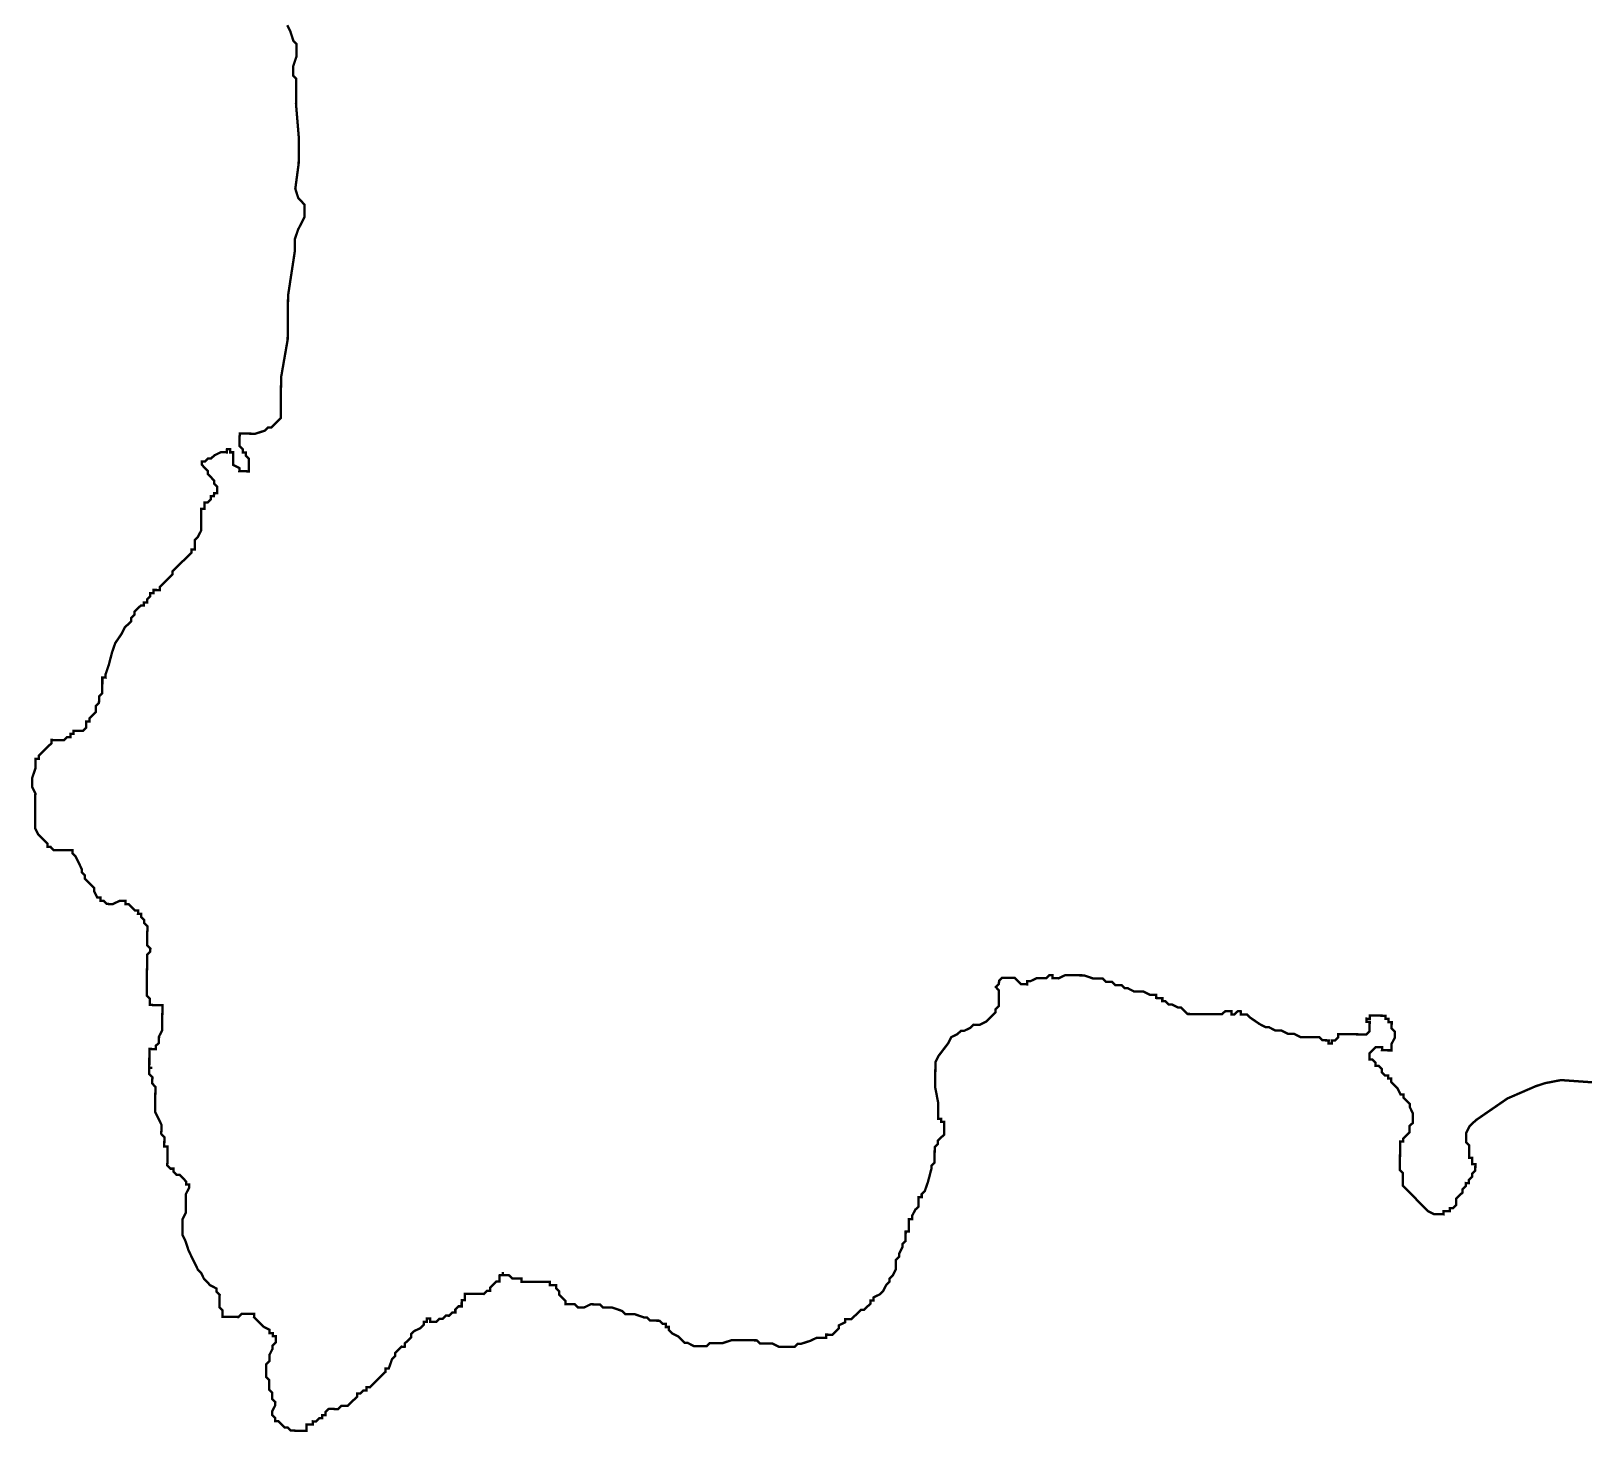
# Model space of a CAD drawing. Header units: metres. Extents: x 290190 to 339802, y 1811045 to 1991312.
# Drawn here: x 314281 to 316270, y 1882572 to 1884368 of the extents above; entities that cross this region are included whole.
import ezdxf

# ---------------------------------------------------------------- set-up
doc = ezdxf.new("R2010")
doc.units = ezdxf.units.M
doc.header["$MEASUREMENT"] = 0
doc.layers.add('HAZARDS LINE', color=1, linetype='Continuous')

msp = doc.modelspace()

# ---------------------------------------------------------------- linework, layer by layer
at = {"layer": 'HAZARDS LINE', "lineweight": 18}
msp.add_lwpolyline([(316304.9, 1883018.7, 3.02, 3.02, 0), (316240.5, 1883023.3, 3.02, 3.02, 0), (316220.3, 1883019.4, 3.02, 3.02, 0), (316208.2, 1883015.5, 3.02, 3.02, 0), (316171.8, 1882999.7, 3.02, 3.02, 0), (316131.3, 1882971.8, 3.02, 3.02, 0), (316123.2, 1882963.9, 3.02, 3.02, 0), (316119.1, 1882955.8, 3.02, 3.02, 0), (316118.9, 1882943.8, 3.02, 3.02, 0), (316122.9, 1882939.7, 3.02, 3.02, 0), (316122.8, 1882923.6, 3.02, 3.02, 0), (316126.8, 1882923.5, 3.02, 3.02, 0), (316126.8, 1882915.5, 3.02, 3.02, 0), (316130.8, 1882915.4, 3.02, 3.02, 0), (316130.7, 1882907.4, 3.02, 3.02, 0), (316126.7, 1882903.4, 3.02, 3.02, 0), (316126.6, 1882899.4, 3.02, 3.02, 0), (316122.6, 1882895.4, 3.02, 3.02, 0), (316122.5, 1882891.3, 3.02, 3.02, 0), (316118.5, 1882891.4, 3.02, 3.02, 0), (316118.5, 1882887.4, 3.02, 3.02, 0), (316114.4, 1882883.4, 3.02, 3.02, 0), (316114.4, 1882879.3, 3.02, 3.02, 0), (316106.2, 1882871.3, 3.02, 3.02, 0), (316106.2, 1882863.3, 3.02, 3.02, 0), (316102.1, 1882859.3, 3.02, 3.02, 0), (316098.1, 1882859.3, 3.02, 3.02, 0), (316098, 1882855.3, 3.02, 3.02, 0), (316090, 1882855.4, 3.02, 3.02, 0), (316089.9, 1882851.3, 3.02, 3.02, 0), (316077.9, 1882851.5, 3.02, 3.02, 0), (316069.8, 1882855.5, 3.02, 3.02, 0), (316053.9, 1882871.8, 3.02, 3.02, 0), (316049.9, 1882875.9, 3.02, 3.02, 0), (316045.9, 1882879.9, 3.02, 3.02, 0), (316037.9, 1882888.1, 3.02, 3.02, 0), (316038, 1882904.2, 3.02, 3.02, 0), (316034.1, 1882908.2, 3.02, 3.02, 0), (316034.4, 1882944.5, 3.02, 3.02, 0), (316038.4, 1882944.5, 3.02, 3.02, 0), (316038.4, 1882948.5, 3.02, 3.02, 0), (316046.6, 1882956.5, 3.02, 3.02, 0), (316046.6, 1882964.5, 3.02, 3.02, 0), (316050.7, 1882968.5, 3.02, 3.02, 0), (316050.8, 1882980.6, 3.02, 3.02, 0), (316046.8, 1882988.7, 3.02, 3.02, 0), (316046.9, 1882992.7, 3.02, 3.02, 0), (316038.9, 1883000.8, 3.02, 3.02, 0), (316038.9, 1883004.9, 3.02, 3.02, 0), (316034.9, 1883004.9, 3.02, 3.02, 0), (316030.9, 1883013, 3.02, 3.02, 0), (316022.9, 1883021.1, 3.02, 3.02, 0), (316023, 1883025.2, 3.02, 3.02, 0), (316019, 1883025.2, 3.02, 3.02, 0), (316019, 1883029.2, 3.02, 3.02, 0), (316015, 1883029.3, 3.02, 3.02, 0), (316011, 1883033.3, 3.02, 3.02, 0), (316011, 1883037.3, 3.02, 3.02, 0), (316007, 1883041.4, 3.02, 3.02, 0), (316003, 1883041.4, 3.02, 3.02, 0), (316003, 1883045.5, 3.02, 3.02, 0), (315999, 1883049.5, 3.02, 3.02, 0), (315995, 1883049.6, 3.02, 3.02, 0), (315995.1, 1883057.6, 3.02, 3.02, 0), (315999.1, 1883061.6, 3.02, 3.02, 0), (316003.2, 1883065.6, 3.02, 3.02, 0), (316011.3, 1883065.5, 3.02, 3.02, 0), (316011.2, 1883061.5, 3.02, 3.02, 0), (316023.3, 1883061.4, 3.02, 3.02, 0), (316023.4, 1883069.5, 3.02, 3.02, 0), (316027.5, 1883077.5, 3.02, 3.02, 0), (316027.5, 1883085.5, 3.02, 3.02, 0), (316023.5, 1883089.6, 3.02, 3.02, 0), (316023.6, 1883097.7, 3.02, 3.02, 0), (316019.6, 1883097.7, 3.02, 3.02, 0), (316019.6, 1883101.7, 3.02, 3.02, 0), (316015.6, 1883101.8, 3.02, 3.02, 0), (316015.6, 1883105.8, 3.02, 3.02, 0), (315995.5, 1883106, 3.02, 3.02, 0), (315995.5, 1883101.9, 3.02, 3.02, 0), (315991.4, 1883102, 3.02, 3.02, 0), (315991.4, 1883097.9, 3.02, 3.02, 0), (315995.4, 1883097.9, 3.02, 3.02, 0), (315995.3, 1883085.8, 3.02, 3.02, 0), (315991.3, 1883081.8, 3.02, 3.02, 0), (315955, 1883082.2, 3.02, 3.02, 0), (315955, 1883078.1, 3.02, 3.02, 0), (315950.9, 1883074.1, 3.02, 3.02, 0), (315946.9, 1883074.2, 3.02, 3.02, 0), (315946.8, 1883070.1, 3.02, 3.02, 0), (315942.8, 1883070.2, 3.02, 3.02, 0), (315942.9, 1883074.2, 3.02, 3.02, 0), (315934.8, 1883074.3, 3.02, 3.02, 0), (315930.8, 1883078.3, 3.02, 3.02, 0), (315906.6, 1883078.5, 3.02, 3.02, 0), (315898.6, 1883082.6, 3.02, 3.02, 0), (315890.6, 1883082.7, 3.02, 3.02, 0), (315882.5, 1883086.8, 3.02, 3.02, 0), (315874.5, 1883086.9, 3.02, 3.02, 0), (315866.5, 1883091, 3.02, 3.02, 0), (315862.4, 1883091, 3.02, 3.02, 0), (315854.4, 1883095.1, 3.02, 3.02, 0), (315842.4, 1883103.3, 3.02, 3.02, 0), (315838.4, 1883107.3, 3.02, 3.02, 0), (315830.4, 1883107.4, 3.02, 3.02, 0), (315830.4, 1883111.4, 3.02, 3.02, 0), (315826.4, 1883111.5, 3.02, 3.02, 0), (315822.3, 1883107.5, 3.02, 3.02, 0), (315818.3, 1883107.5, 3.02, 3.02, 0), (315818.3, 1883111.5, 3.02, 3.02, 0), (315810.3, 1883111.6, 3.02, 3.02, 0), (315806.2, 1883107.6, 3.02, 3.02, 0), (315761.9, 1883108, 3.02, 3.02, 0), (315757.9, 1883112.1, 3.02, 3.02, 0), (315753.9, 1883116.1, 3.02, 3.02, 0), (315749.9, 1883116.2, 3.02, 3.02, 0), (315741.9, 1883120.3, 3.02, 3.02, 0), (315737.8, 1883120.3, 3.02, 3.02, 0), (315733.8, 1883124.4, 3.02, 3.02, 0), (315729.8, 1883124.4, 3.02, 3.02, 0), (315729.8, 1883128.4, 3.02, 3.02, 0), (315721.8, 1883128.5, 3.02, 3.02, 0), (315721.8, 1883132.5, 3.02, 3.02, 0), (315713.8, 1883132.6, 3.02, 3.02, 0), (315705.7, 1883136.7, 3.02, 3.02, 0), (315693.7, 1883136.8, 3.02, 3.02, 0), (315685.6, 1883140.9, 3.02, 3.02, 0), (315681.6, 1883140.9, 3.02, 3.02, 0), (315677.6, 1883145, 3.02, 3.02, 0), (315669.6, 1883145.1, 3.02, 3.02, 0), (315665.6, 1883149.1, 3.02, 3.02, 0), (315657.5, 1883149.2, 3.02, 3.02, 0), (315653.5, 1883153.3, 3.02, 3.02, 0), (315641.4, 1883153.4, 3.02, 3.02, 0), (315629.4, 1883157.5, 3.02, 3.02, 0), (315605.2, 1883157.7, 3.02, 3.02, 0), (315597.1, 1883153.7, 3.02, 3.02, 0), (315589.1, 1883153.8, 3.02, 3.02, 0), (315589.1, 1883157.8, 3.02, 3.02, 0), (315585.1, 1883157.9, 3.02, 3.02, 0), (315581, 1883153.9, 3.02, 3.02, 0), (315568.9, 1883154, 3.02, 3.02, 0), (315560.8, 1883150, 3.02, 3.02, 0), (315556.8, 1883150.1, 3.02, 3.02, 0), (315556.8, 1883146, 3.02, 3.02, 0), (315548.7, 1883146.1, 3.02, 3.02, 0), (315544.7, 1883150.2, 3.02, 3.02, 0), (315540.7, 1883154.2, 3.02, 3.02, 0), (315524.6, 1883154.4, 3.02, 3.02, 0), (315520.6, 1883150.4, 3.02, 3.02, 0), (315520.5, 1883146.4, 3.02, 3.02, 0), (315516.5, 1883142.4, 3.02, 3.02, 0), (315520.5, 1883138.3, 3.02, 3.02, 0), (315520.3, 1883118.2, 3.02, 3.02, 0), (315516.2, 1883114.2, 3.02, 3.02, 0), (315516.2, 1883110.1, 3.02, 3.02, 0), (315512.1, 1883106.1, 3.02, 3.02, 0), (315508.1, 1883102.2, 3.02, 3.02, 0), (315504, 1883098.2, 3.02, 3.02, 0), (315495.9, 1883094.2, 3.02, 3.02, 0), (315487.9, 1883094.3, 3.02, 3.02, 0), (315483.8, 1883090.3, 3.02, 3.02, 0), (315475.7, 1883086.3, 3.02, 3.02, 0), (315471.7, 1883086.4, 3.02, 3.02, 0), (315467.6, 1883082.4, 3.02, 3.02, 0), (315459.5, 1883078.4, 3.02, 3.02, 0), (315455.4, 1883070.4, 3.02, 3.02, 0), (315443.2, 1883054.4, 3.02, 3.02, 0), (315439.1, 1883046.3, 3.02, 3.02, 0), (315438.8, 1883014.1, 3.02, 3.02, 0), (315442.7, 1882993.9, 3.02, 3.02, 0), (315442.5, 1882973.8, 3.02, 3.02, 0), (315446.5, 1882973.8, 3.02, 3.02, 0), (315446.5, 1882969.7, 3.02, 3.02, 0), (315450.5, 1882969.7, 3.02, 3.02, 0), (315450.4, 1882953.6, 3.02, 3.02, 0), (315446.3, 1882949.6, 3.02, 3.02, 0), (315442.3, 1882945.6, 3.02, 3.02, 0), (315442.2, 1882941.6, 3.02, 3.02, 0), (315438.2, 1882937.6, 3.02, 3.02, 0), (315438, 1882917.4, 3.02, 3.02, 0), (315433.9, 1882913.4, 3.02, 3.02, 0), (315433.9, 1882909.4, 3.02, 3.02, 0), (315429.7, 1882893.3, 3.02, 3.02, 0), (315425.6, 1882881.3, 3.02, 3.02, 0), (315421.5, 1882877.3, 3.02, 3.02, 0), (315421.5, 1882873.3, 3.02, 3.02, 0), (315417.5, 1882873.3, 3.02, 3.02, 0), (315417.4, 1882861.2, 3.02, 3.02, 0), (315413.3, 1882857.2, 3.02, 3.02, 0), (315409.2, 1882849.2, 3.02, 3.02, 0), (315409.2, 1882845.2, 3.02, 3.02, 0), (315405.1, 1882845.2, 3.02, 3.02, 0), (315405, 1882829.1, 3.02, 3.02, 0), (315401, 1882829.1, 3.02, 3.02, 0), (315400.9, 1882817, 3.02, 3.02, 0), (315396.8, 1882813.1, 3.02, 3.02, 0), (315396.8, 1882809, 3.02, 3.02, 0), (315392.7, 1882801, 3.02, 3.02, 0), (315392.6, 1882797, 3.02, 3.02, 0), (315388.6, 1882793, 3.02, 3.02, 0), (315388.5, 1882780.9, 3.02, 3.02, 0), (315384.4, 1882772.9, 3.02, 3.02, 0), (315380.3, 1882768.9, 3.02, 3.02, 0), (315380.3, 1882764.9, 3.02, 3.02, 0), (315376.2, 1882760.9, 3.02, 3.02, 0), (315372.1, 1882752.8, 3.02, 3.02, 0), (315368, 1882748.8, 3.02, 3.02, 0), (315360, 1882744.9, 3.02, 3.02, 0), (315359.9, 1882740.9, 3.02, 3.02, 0), (315355.9, 1882740.9, 3.02, 3.02, 0), (315355.9, 1882736.9, 3.02, 3.02, 0), (315347.7, 1882728.9, 3.02, 3.02, 0), (315343.7, 1882728.9, 3.02, 3.02, 0), (315339.6, 1882724.9, 3.02, 3.02, 0), (315331.5, 1882716.9, 3.02, 3.02, 0), (315323.5, 1882717, 3.02, 3.02, 0), (315323.4, 1882713, 3.02, 3.02, 0), (315315.3, 1882709, 3.02, 3.02, 0), (315315.3, 1882705, 3.02, 3.02, 0), (315307.2, 1882697, 3.02, 3.02, 0), (315299.1, 1882697.1, 3.02, 3.02, 0), (315299.1, 1882693, 3.02, 3.02, 0), (315287, 1882693.1, 3.02, 3.02, 0), (315278.9, 1882689.2, 3.02, 3.02, 0), (315266.8, 1882685.3, 3.02, 3.02, 0), (315262.8, 1882685.3, 3.02, 3.02, 0), (315258.7, 1882681.3, 3.02, 3.02, 0), (315238.6, 1882681.5, 3.02, 3.02, 0), (315230.5, 1882685.6, 3.02, 3.02, 0), (315214.4, 1882685.7, 3.02, 3.02, 0), (315210.4, 1882689.8, 3.02, 3.02, 0), (315178.2, 1882690.1, 3.02, 3.02, 0), (315166.1, 1882686.1, 3.02, 3.02, 0), (315150, 1882686.3, 3.02, 3.02, 0), (315145.9, 1882682.3, 3.02, 3.02, 0), (315129.8, 1882682.4, 3.02, 3.02, 0), (315121.8, 1882686.5, 3.02, 3.02, 0), (315117.8, 1882686.6, 3.02, 3.02, 0), (315113.8, 1882690.6, 3.02, 3.02, 0), (315109.8, 1882694.7, 3.02, 3.02, 0), (315101.8, 1882698.8, 3.02, 3.02, 0), (315097.8, 1882702.9, 3.02, 3.02, 0), (315097.8, 1882706.9, 3.02, 3.02, 0), (315093.8, 1882706.9, 3.02, 3.02, 0), (315093.8, 1882710.9, 3.02, 3.02, 0), (315089.8, 1882711, 3.02, 3.02, 0), (315085.8, 1882715, 3.02, 3.02, 0), (315073.7, 1882715.1, 3.02, 3.02, 0), (315069.7, 1882719.2, 3.02, 3.02, 0), (315065.7, 1882719.2, 3.02, 3.02, 0), (315053.6, 1882723.4, 3.02, 3.02, 0), (315041.6, 1882723.5, 3.02, 3.02, 0), (315037.6, 1882727.5, 3.02, 3.02, 0), (315025.5, 1882731.7, 3.02, 3.02, 0), (315013.4, 1882731.8, 3.02, 3.02, 0), (315009.4, 1882735.8, 3.02, 3.02, 0), (314997.4, 1882736, 3.02, 3.02, 0), (314989.3, 1882732, 3.02, 3.02, 0), (314981.2, 1882732.1, 3.02, 3.02, 0), (314977.2, 1882736.1, 3.02, 3.02, 0), (314965.1, 1882736.2, 3.02, 3.02, 0), (314965.2, 1882740.3, 3.02, 3.02, 0), (314961.2, 1882744.3, 3.02, 3.02, 0), (314957.2, 1882748.4, 3.02, 3.02, 0), (314957.2, 1882752.4, 3.02, 3.02, 0), (314953.2, 1882756.5, 3.02, 3.02, 0), (314953.3, 1882760.5, 3.02, 3.02, 0), (314945.2, 1882760.6, 3.02, 3.02, 0), (314945.2, 1882764.6, 3.02, 3.02, 0), (314941.2, 1882764.6, 3.02, 3.02, 0), (314937.2, 1882764.7, 3.02, 3.02, 0), (314929.1, 1882764.7, 3.02, 3.02, 0), (314917, 1882764.9, 3.02, 3.02, 0), (314913, 1882764.9, 3.02, 3.02, 0), (314909, 1882764.9, 3.02, 3.02, 0), (314909, 1882769, 3.02, 3.02, 0), (314905, 1882769, 3.02, 3.02, 0), (314901, 1882769, 3.02, 3.02, 0), (314896.9, 1882769.1, 3.02, 3.02, 0), (314893, 1882773.1, 3.02, 3.02, 0), (314888.9, 1882773.2, 3.02, 3.02, 0), (314884.9, 1882773.2, 3.02, 3.02, 0), (314884.9, 1882777.2, 3.02, 3.02, 0), (314884.9, 1882773.2, 3.02, 3.02, 0), (314880.9, 1882773.2, 3.02, 3.02, 0), (314880.8, 1882769.2, 3.02, 3.02, 0), (314880.8, 1882765.2, 3.02, 3.02, 0), (314876.8, 1882765.2, 3.02, 3.02, 0), (314872.7, 1882761.2, 3.02, 3.02, 0), (314868.6, 1882757.2, 3.02, 3.02, 0), (314868.6, 1882753.2, 3.02, 3.02, 0), (314864.6, 1882753.2, 3.02, 3.02, 0), (314860.5, 1882749.2, 3.02, 3.02, 0), (314856.5, 1882749.3, 3.02, 3.02, 0), (314852.5, 1882749.3, 3.02, 3.02, 0), (314848.4, 1882749.3, 3.02, 3.02, 0), (314844.4, 1882749.4, 3.02, 3.02, 0), (314840.4, 1882749.4, 3.02, 3.02, 0), (314836.4, 1882749.4, 3.02, 3.02, 0), (314836.3, 1882745.4, 3.02, 3.02, 0), (314836.3, 1882741.4, 3.02, 3.02, 0), (314832.3, 1882741.4, 3.02, 3.02, 0), (314832.2, 1882737.4, 3.02, 3.02, 0), (314832.2, 1882733.4, 3.02, 3.02, 0), (314828.2, 1882733.4, 3.02, 3.02, 0), (314824.1, 1882729.4, 3.02, 3.02, 0), (314824.1, 1882725.4, 3.02, 3.02, 0), (314820, 1882725.4, 3.02, 3.02, 0), (314816, 1882721.4, 3.02, 3.02, 0), (314811.9, 1882721.5, 3.02, 3.02, 0), (314807.9, 1882717.5, 3.02, 3.02, 0), (314803.9, 1882717.5, 3.02, 3.02, 0), (314799.8, 1882713.5, 3.02, 3.02, 0), (314795.8, 1882713.5, 3.02, 3.02, 0), (314791.7, 1882713.6, 3.02, 3.02, 0), (314791.8, 1882717.6, 3.02, 3.02, 0), (314787.7, 1882717.6, 3.02, 3.02, 0), (314787.7, 1882713.6, 3.02, 3.02, 0), (314783.7, 1882713.6, 3.02, 3.02, 0), (314783.6, 1882709.6, 3.02, 3.02, 0), (314779.6, 1882705.6, 3.02, 3.02, 0), (314771.5, 1882701.7, 3.02, 3.02, 0), (314767.4, 1882697.7, 3.02, 3.02, 0), (314767.4, 1882693.6, 3.02, 3.02, 0), (314763.3, 1882689.6, 3.02, 3.02, 0), (314759.3, 1882685.7, 3.02, 3.02, 0), (314759.2, 1882681.6, 3.02, 3.02, 0), (314755.2, 1882681.7, 3.02, 3.02, 0), (314747.1, 1882673.7, 3.02, 3.02, 0), (314747, 1882669.6, 3.02, 3.02, 0), (314743, 1882665.6, 3.02, 3.02, 0), (314738.8, 1882653.6, 3.02, 3.02, 0), (314734.8, 1882653.6, 3.02, 3.02, 0), (314734.8, 1882649.6, 3.02, 3.02, 0), (314730.7, 1882645.6, 3.02, 3.02, 0), (314726.7, 1882641.6, 3.02, 3.02, 0), (314722.6, 1882637.6, 3.02, 3.02, 0), (314718.5, 1882633.6, 3.02, 3.02, 0), (314714.5, 1882629.6, 3.02, 3.02, 0), (314710.4, 1882629.7, 3.02, 3.02, 0), (314710.4, 1882625.6, 3.02, 3.02, 0), (314706.4, 1882625.7, 3.02, 3.02, 0), (314702.3, 1882621.7, 3.02, 3.02, 0), (314698.3, 1882621.7, 3.02, 3.02, 0), (314698.3, 1882617.7, 3.02, 3.02, 0), (314694.2, 1882613.7, 3.02, 3.02, 0), (314690.1, 1882609.7, 3.02, 3.02, 0), (314686.1, 1882605.7, 3.02, 3.02, 0), (314682, 1882605.7, 3.02, 3.02, 0), (314678, 1882605.8, 3.02, 3.02, 0), (314673.9, 1882601.8, 3.02, 3.02, 0), (314669.9, 1882601.8, 3.02, 3.02, 0), (314665.9, 1882601.9, 3.02, 3.02, 0), (314661.9, 1882601.9, 3.02, 3.02, 0), (314657.8, 1882597.9, 3.02, 3.02, 0), (314657.8, 1882593.9, 3.02, 3.02, 0), (314653.7, 1882593.9, 3.02, 3.02, 0), (314653.7, 1882589.9, 3.02, 3.02, 0), (314649.7, 1882589.9, 3.02, 3.02, 0), (314645.6, 1882585.9, 3.02, 3.02, 0), (314641.6, 1882586, 3.02, 3.02, 0), (314641.6, 1882581.9, 3.02, 3.02, 0), (314637.5, 1882582, 3.02, 3.02, 0), (314633.5, 1882582, 3.02, 3.02, 0), (314633.5, 1882578, 3.02, 3.02, 0), (314633.4, 1882573.9, 3.02, 3.02, 0), (314629.4, 1882574, 3.02, 3.02, 0), (314625.4, 1882574, 3.02, 3.02, 0), (314621.3, 1882574, 3.02, 3.02, 0), (314617.3, 1882574.1, 3.02, 3.02, 0), (314613.3, 1882574.1, 3.02, 3.02, 0), (314609.3, 1882578.2, 3.02, 3.02, 0), (314605.3, 1882578.2, 3.02, 3.02, 0), (314601.3, 1882582.3, 3.02, 3.02, 0), (314597.3, 1882586.3, 3.02, 3.02, 0), (314593.3, 1882586.4, 3.02, 3.02, 0), (314593.3, 1882590.4, 3.02, 3.02, 0), (314589.3, 1882594.5, 3.02, 3.02, 0), (314589.3, 1882598.5, 3.02, 3.02, 0), (314593.4, 1882606.5, 3.02, 3.02, 0), (314593.5, 1882610.5, 3.02, 3.02, 0), (314589.5, 1882614.6, 3.02, 3.02, 0), (314589.5, 1882622.7, 3.02, 3.02, 0), (314585.6, 1882626.7, 3.02, 3.02, 0), (314585.7, 1882638.8, 3.02, 3.02, 0), (314581.7, 1882642.9, 3.02, 3.02, 0), (314581.7, 1882650.9, 3.02, 3.02, 0), (314581.8, 1882659, 3.02, 3.02, 0), (314585.9, 1882663, 3.02, 3.02, 0), (314585.9, 1882671, 3.02, 3.02, 0), (314590, 1882679.1, 3.02, 3.02, 0), (314590.1, 1882683.1, 3.02, 3.02, 0), (314594.1, 1882687.1, 3.02, 3.02, 0), (314594.2, 1882691.1, 3.02, 3.02, 0), (314594.2, 1882695.1, 3.02, 3.02, 0), (314590.2, 1882695.2, 3.02, 3.02, 0), (314590.2, 1882699.2, 3.02, 3.02, 0), (314586.2, 1882699.2, 3.02, 3.02, 0), (314586.2, 1882703.3, 3.02, 3.02, 0), (314578.2, 1882707.4, 3.02, 3.02, 0), (314570.2, 1882715.5, 3.02, 3.02, 0), (314566.2, 1882719.6, 3.02, 3.02, 0), (314566.3, 1882723.6, 3.02, 3.02, 0), (314562.2, 1882723.6, 3.02, 3.02, 0), (314558.2, 1882723.7, 3.02, 3.02, 0), (314554.2, 1882723.7, 3.02, 3.02, 0), (314550.1, 1882723.7, 3.02, 3.02, 0), (314546.1, 1882719.7, 3.02, 3.02, 0), (314542.1, 1882719.8, 3.02, 3.02, 0), (314538, 1882719.8, 3.02, 3.02, 0), (314534, 1882719.8, 3.02, 3.02, 0), (314530, 1882719.9, 3.02, 3.02, 0), (314525.9, 1882719.9, 3.02, 3.02, 0), (314526, 1882723.9, 3.02, 3.02, 0), (314526, 1882728, 3.02, 3.02, 0), (314522, 1882732, 3.02, 3.02, 0), (314522.1, 1882736.1, 3.02, 3.02, 0), (314522.1, 1882744.1, 3.02, 3.02, 0), (314522.2, 1882748.1, 3.02, 3.02, 0), (314518.2, 1882752.2, 3.02, 3.02, 0), (314518.2, 1882756.2, 3.02, 3.02, 0), (314510.2, 1882760.3, 3.02, 3.02, 0), (314502.2, 1882768.5, 3.02, 3.02, 0), (314498.2, 1882776.6, 3.02, 3.02, 0), (314494.2, 1882780.6, 3.02, 3.02, 0), (314490.3, 1882788.7, 3.02, 3.02, 0), (314486.3, 1882796.8, 3.02, 3.02, 0), (314482.4, 1882804.9, 3.02, 3.02, 0), (314478.4, 1882817, 3.02, 3.02, 0), (314474.5, 1882825.1, 3.02, 3.02, 0), (314474.6, 1882833.2, 3.02, 3.02, 0), (314474.6, 1882837.2, 3.02, 3.02, 0), (314474.6, 1882841.2, 3.02, 3.02, 0), (314474.7, 1882845.2, 3.02, 3.02, 0), (314478.8, 1882853.3, 3.02, 3.02, 0), (314478.8, 1882857.3, 3.02, 3.02, 0), (314478.8, 1882861.3, 3.02, 3.02, 0), (314478.9, 1882865.3, 3.02, 3.02, 0), (314479, 1882877.4, 3.02, 3.02, 0), (314483.1, 1882885.5, 3.02, 3.02, 0), (314483.1, 1882889.5, 3.02, 3.02, 0), (314479.1, 1882889.5, 3.02, 3.02, 0), (314479.1, 1882893.5, 3.02, 3.02, 0), (314475.1, 1882897.6, 3.02, 3.02, 0), (314471.1, 1882901.7, 3.02, 3.02, 0), (314467.1, 1882901.7, 3.02, 3.02, 0), (314463.1, 1882905.8, 3.02, 3.02, 0), (314463.1, 1882909.8, 3.02, 3.02, 0), (314459.1, 1882909.8, 3.02, 3.02, 0), (314455.1, 1882913.9, 3.02, 3.02, 0), (314455.2, 1882917.9, 3.02, 3.02, 0), (314455.2, 1882926, 3.02, 3.02, 0), (314455.3, 1882930, 3.02, 3.02, 0), (314455.3, 1882934, 3.02, 3.02, 0), (314455.3, 1882938.1, 3.02, 3.02, 0), (314451.3, 1882938.1, 3.02, 3.02, 0), (314451.3, 1882942.1, 3.02, 3.02, 0), (314451.4, 1882950.2, 3.02, 3.02, 0), (314447.4, 1882954.3, 3.02, 3.02, 0), (314447.5, 1882958.3, 3.02, 3.02, 0), (314447.5, 1882962.3, 3.02, 3.02, 0), (314447.5, 1882966.3, 3.02, 3.02, 0), (314443.6, 1882974.4, 3.02, 3.02, 0), (314439.6, 1882982.5, 3.02, 3.02, 0), (314439.7, 1882998.6, 3.02, 3.02, 0), (314439.8, 1883006.7, 3.02, 3.02, 0), (314439.9, 1883010.7, 3.02, 3.02, 0), (314439.9, 1883014.7, 3.02, 3.02, 0), (314435.9, 1883018.8, 3.02, 3.02, 0), (314435.9, 1883022.8, 3.02, 3.02, 0), (314436, 1883026.9, 3.02, 3.02, 0), (314432, 1883030.9, 3.02, 3.02, 0), (314432, 1883035, 3.02, 3.02, 0), (314432, 1883039, 3.02, 3.02, 0), (314436.1, 1883039, 3.02, 3.02, 0), (314432, 1883039, 3.02, 3.02, 0), (314432.1, 1883043, 3.02, 3.02, 0), (314432.1, 1883047, 3.02, 3.02, 0), (314432.1, 1883051.1, 3.02, 3.02, 0), (314432.2, 1883055.1, 3.02, 3.02, 0), (314432.2, 1883059.1, 3.02, 3.02, 0), (314432.3, 1883063.2, 3.02, 3.02, 0), (314436.3, 1883063.1, 3.02, 3.02, 0), (314440.3, 1883063.1, 3.02, 3.02, 0), (314440.3, 1883067.1, 3.02, 3.02, 0), (314444.4, 1883071.1, 3.02, 3.02, 0), (314444.5, 1883079.2, 3.02, 3.02, 0), (314448.6, 1883087.2, 3.02, 3.02, 0), (314448.6, 1883095.2, 3.02, 3.02, 0), (314448.7, 1883099.3, 3.02, 3.02, 0), (314448.7, 1883103.3, 3.02, 3.02, 0), (314448.8, 1883111.4, 3.02, 3.02, 0), (314448.8, 1883115.4, 3.02, 3.02, 0), (314448.9, 1883119.4, 3.02, 3.02, 0), (314444.8, 1883119.4, 3.02, 3.02, 0), (314436.8, 1883119.5, 3.02, 3.02, 0), (314432.7, 1883119.6, 3.02, 3.02, 0), (314432.8, 1883123.6, 3.02, 3.02, 0), (314432.8, 1883127.6, 3.02, 3.02, 0), (314428.8, 1883131.7, 3.02, 3.02, 0), (314428.9, 1883135.7, 3.02, 3.02, 0), (314428.9, 1883139.7, 3.02, 3.02, 0), (314428.9, 1883143.8, 3.02, 3.02, 0), (314429, 1883147.8, 3.02, 3.02, 0), (314429, 1883155.8, 3.02, 3.02, 0), (314429.1, 1883163.9, 3.02, 3.02, 0), (314429.2, 1883172, 3.02, 3.02, 0), (314429.2, 1883176, 3.02, 3.02, 0), (314429.2, 1883180, 3.02, 3.02, 0), (314429.3, 1883184, 3.02, 3.02, 0), (314433.3, 1883188, 3.02, 3.02, 0), (314433.4, 1883192.1, 3.02, 3.02, 0), (314429.4, 1883196.1, 3.02, 3.02, 0), (314429.4, 1883204.2, 3.02, 3.02, 0), (314429.5, 1883208.2, 3.02, 3.02, 0), (314429.5, 1883212.2, 3.02, 3.02, 0), (314429.6, 1883216.3, 3.02, 3.02, 0), (314429.6, 1883220.3, 3.02, 3.02, 0), (314425.6, 1883224.4, 3.02, 3.02, 0), (314425.6, 1883228.4, 3.02, 3.02, 0), (314421.6, 1883232.5, 3.02, 3.02, 0), (314421.7, 1883236.5, 3.02, 3.02, 0), (314417.6, 1883236.5, 3.02, 3.02, 0), (314417.7, 1883240.5, 3.02, 3.02, 0), (314413.7, 1883240.6, 3.02, 3.02, 0), (314409.7, 1883244.6, 3.02, 3.02, 0), (314405.7, 1883248.7, 3.02, 3.02, 0), (314401.6, 1883248.7, 3.02, 3.02, 0), (314401.7, 1883252.8, 3.02, 3.02, 0), (314397.6, 1883252.8, 3.02, 3.02, 0), (314393.6, 1883252.8, 3.02, 3.02, 0), (314385.5, 1883248.9, 3.02, 3.02, 0), (314381.5, 1883248.9, 3.02, 3.02, 0), (314377.5, 1883249, 3.02, 3.02, 0), (314373.5, 1883253, 3.02, 3.02, 0), (314369.5, 1883253, 3.02, 3.02, 0), (314369.5, 1883257.1, 3.02, 3.02, 0), (314365.5, 1883257.1, 3.02, 3.02, 0), (314361.5, 1883265.2, 3.02, 3.02, 0), (314361.5, 1883269.2, 3.02, 3.02, 0), (314357.5, 1883273.3, 3.02, 3.02, 0), (314353.6, 1883277.4, 3.02, 3.02, 0), (314349.6, 1883281.4, 3.02, 3.02, 0), (314349.6, 1883285.5, 3.02, 3.02, 0), (314345.6, 1883289.5, 3.02, 3.02, 0), (314345.6, 1883293.5, 3.02, 3.02, 0), (314341.7, 1883301.6, 3.02, 3.02, 0), (314337.7, 1883309.7, 3.02, 3.02, 0), (314333.7, 1883313.8, 3.02, 3.02, 0), (314333.8, 1883317.8, 3.02, 3.02, 0), (314329.7, 1883317.9, 3.02, 3.02, 0), (314325.7, 1883317.9, 3.02, 3.02, 0), (314321.7, 1883317.9, 3.02, 3.02, 0), (314317.7, 1883318, 3.02, 3.02, 0), (314313.6, 1883318, 3.02, 3.02, 0), (314309.6, 1883318, 3.02, 3.02, 0), (314305.6, 1883322.1, 3.02, 3.02, 0), (314301.6, 1883322.1, 3.02, 3.02, 0), (314301.6, 1883326.2, 3.02, 3.02, 0), (314297.6, 1883330.2, 3.02, 3.02, 0), (314293.6, 1883334.3, 3.02, 3.02, 0), (314289.6, 1883338.3, 3.02, 3.02, 0), (314285.7, 1883346.4, 3.02, 3.02, 0), (314285.7, 1883354.5, 3.02, 3.02, 0), (314285.8, 1883358.5, 3.02, 3.02, 0), (314285.9, 1883366.6, 3.02, 3.02, 0), (314285.9, 1883370.6, 3.02, 3.02, 0), (314286, 1883378.7, 3.02, 3.02, 0), (314286, 1883382.7, 3.02, 3.02, 0), (314286, 1883386.7, 3.02, 3.02, 0), (314286.1, 1883390.7, 3.02, 3.02, 0), (314282.1, 1883398.8, 3.02, 3.02, 0), (314282.1, 1883402.9, 3.02, 3.02, 0), (314282.2, 1883406.9, 3.02, 3.02, 0), (314282.2, 1883410.9, 3.02, 3.02, 0), (314286.3, 1883423, 3.02, 3.02, 0), (314286.4, 1883431, 3.02, 3.02, 0), (314286.4, 1883435.1, 3.02, 3.02, 0), (314290.5, 1883435, 3.02, 3.02, 0), (314290.5, 1883439.1, 3.02, 3.02, 0), (314298.6, 1883447, 3.02, 3.02, 0), (314302.7, 1883451, 3.02, 3.02, 0), (314306.8, 1883455, 3.02, 3.02, 0), (314306.8, 1883459.1, 3.02, 3.02, 0), (314314.9, 1883459, 3.02, 3.02, 0), (314322.9, 1883458.9, 3.02, 3.02, 0), (314327, 1883462.9, 3.02, 3.02, 0), (314331, 1883462.9, 3.02, 3.02, 0), (314331, 1883466.9, 3.02, 3.02, 0), (314335.1, 1883466.9, 3.02, 3.02, 0), (314335.1, 1883470.9, 3.02, 3.02, 0), (314339.1, 1883470.9, 3.02, 3.02, 0), (314343.2, 1883470.8, 3.02, 3.02, 0), (314347.2, 1883470.8, 3.02, 3.02, 0), (314351.2, 1883474.8, 3.02, 3.02, 0), (314351.3, 1883478.8, 3.02, 3.02, 0), (314351.3, 1883482.8, 3.02, 3.02, 0), (314355.3, 1883482.8, 3.02, 3.02, 0), (314355.4, 1883486.8, 3.02, 3.02, 0), (314359.4, 1883490.8, 3.02, 3.02, 0), (314363.5, 1883494.8, 3.02, 3.02, 0), (314363.6, 1883502.9, 3.02, 3.02, 0), (314367.6, 1883506.9, 3.02, 3.02, 0), (314367.7, 1883510.9, 3.02, 3.02, 0), (314367.7, 1883514.9, 3.02, 3.02, 0), (314371.8, 1883518.9, 3.02, 3.02, 0), (314371.8, 1883522.9, 3.02, 3.02, 0), (314371.8, 1883527, 3.02, 3.02, 0), (314371.9, 1883531, 3.02, 3.02, 0), (314371.9, 1883535, 3.02, 3.02, 0), (314371.9, 1883539.1, 3.02, 3.02, 0), (314376, 1883539, 3.02, 3.02, 0), (314376, 1883543.1, 3.02, 3.02, 0), (314380.1, 1883555.1, 3.02, 3.02, 0), (314384.3, 1883571.2, 3.02, 3.02, 0), (314388.4, 1883583.2, 3.02, 3.02, 0), (314396.6, 1883595.2, 3.02, 3.02, 0), (314400.7, 1883603.3, 3.02, 3.02, 0), (314404.8, 1883607.3, 3.02, 3.02, 0), (314408.8, 1883611.3, 3.02, 3.02, 0), (314408.9, 1883615.3, 3.02, 3.02, 0), (314412.9, 1883619.3, 3.02, 3.02, 0), (314413, 1883623.3, 3.02, 3.02, 0), (314417, 1883627.3, 3.02, 3.02, 0), (314421.1, 1883631.3, 3.02, 3.02, 0), (314425.1, 1883631.3, 3.02, 3.02, 0), (314425.1, 1883635.3, 3.02, 3.02, 0), (314429.2, 1883635.3, 3.02, 3.02, 0), (314429.2, 1883639.3, 3.02, 3.02, 0), (314433.3, 1883643.3, 3.02, 3.02, 0), (314433.3, 1883647.3, 3.02, 3.02, 0), (314437.3, 1883647.3, 3.02, 3.02, 0), (314437.4, 1883651.3, 3.02, 3.02, 0), (314441.4, 1883651.3, 3.02, 3.02, 0), (314445.4, 1883651.2, 3.02, 3.02, 0), (314445.5, 1883655.3, 3.02, 3.02, 0), (314449.5, 1883659.2, 3.02, 3.02, 0), (314453.6, 1883663.2, 3.02, 3.02, 0), (314457.6, 1883667.2, 3.02, 3.02, 0), (314461.7, 1883671.2, 3.02, 3.02, 0), (314461.7, 1883675.3, 3.02, 3.02, 0), (314465.8, 1883679.2, 3.02, 3.02, 0), (314469.9, 1883683.2, 3.02, 3.02, 0), (314478, 1883691.2, 3.02, 3.02, 0), (314482.1, 1883695.2, 3.02, 3.02, 0), (314486.1, 1883699.2, 3.02, 3.02, 0), (314486.2, 1883703.2, 3.02, 3.02, 0), (314490.2, 1883703.2, 3.02, 3.02, 0), (314490.2, 1883707.2, 3.02, 3.02, 0), (314490.2, 1883711.3, 3.02, 3.02, 0), (314490.3, 1883715.3, 3.02, 3.02, 0), (314494.3, 1883719.3, 3.02, 3.02, 0), (314498.4, 1883727.3, 3.02, 3.02, 0), (314498.5, 1883731.3, 3.02, 3.02, 0), (314498.5, 1883735.4, 3.02, 3.02, 0), (314498.5, 1883739.4, 3.02, 3.02, 0), (314498.6, 1883743.4, 3.02, 3.02, 0), (314498.6, 1883747.5, 3.02, 3.02, 0), (314498.7, 1883751.5, 3.02, 3.02, 0), (314498.7, 1883755.5, 3.02, 3.02, 0), (314502.7, 1883755.5, 3.02, 3.02, 0), (314502.8, 1883759.5, 3.02, 3.02, 0), (314502.8, 1883763.5, 3.02, 3.02, 0), (314506.8, 1883763.5, 3.02, 3.02, 0), (314510.9, 1883767.5, 3.02, 3.02, 0), (314510.9, 1883771.5, 3.02, 3.02, 0), (314514.9, 1883771.5, 3.02, 3.02, 0), (314515, 1883775.5, 3.02, 3.02, 0), (314519, 1883775.5, 3.02, 3.02, 0), (314519, 1883779.5, 3.02, 3.02, 0), (314519.1, 1883783.5, 3.02, 3.02, 0), (314515.1, 1883787.6, 3.02, 3.02, 0), (314515.1, 1883791.6, 3.02, 3.02, 0), (314511.1, 1883795.7, 3.02, 3.02, 0), (314507.1, 1883799.7, 3.02, 3.02, 0), (314507.2, 1883803.8, 3.02, 3.02, 0), (314503.2, 1883807.8, 3.02, 3.02, 0), (314499.2, 1883811.9, 3.02, 3.02, 0), (314499.2, 1883815.9, 3.02, 3.02, 0), (314503.2, 1883815.9, 3.02, 3.02, 0), (314507.3, 1883819.9, 3.02, 3.02, 0), (314511.3, 1883819.9, 3.02, 3.02, 0), (314515.4, 1883823.8, 3.02, 3.02, 0), (314523.5, 1883827.8, 3.02, 3.02, 0), (314527.5, 1883827.8, 3.02, 3.02, 0), (314531.5, 1883827.7, 3.02, 3.02, 0), (314531.6, 1883831.8, 3.02, 3.02, 0), (314535.6, 1883831.7, 3.02, 3.02, 0), (314535.6, 1883827.7, 3.02, 3.02, 0), (314539.6, 1883827.7, 3.02, 3.02, 0), (314539.6, 1883823.6, 3.02, 3.02, 0), (314539.5, 1883819.6, 3.02, 3.02, 0), (314539.5, 1883815.6, 3.02, 3.02, 0), (314539.5, 1883811.6, 3.02, 3.02, 0), (314547.5, 1883807.5, 3.02, 3.02, 0), (314547.4, 1883803.4, 3.02, 3.02, 0), (314551.5, 1883803.4, 3.02, 3.02, 0), (314555.5, 1883803.4, 3.02, 3.02, 0), (314559.5, 1883803.3, 3.02, 3.02, 0), (314559.6, 1883807.4, 3.02, 3.02, 0), (314559.6, 1883815.4, 3.02, 3.02, 0), (314559.7, 1883819.4, 3.02, 3.02, 0), (314555.7, 1883823.5, 3.02, 3.02, 0), (314555.7, 1883827.5, 3.02, 3.02, 0), (314551.7, 1883827.6, 3.02, 3.02, 0), (314551.7, 1883831.6, 3.02, 3.02, 0), (314547.7, 1883835.7, 3.02, 3.02, 0), (314547.8, 1883839.7, 3.02, 3.02, 0), (314547.8, 1883843.7, 3.02, 3.02, 0), (314547.8, 1883847.7, 3.02, 3.02, 0), (314547.9, 1883851.8, 3.02, 3.02, 0), (314551.9, 1883851.7, 3.02, 3.02, 0), (314555.9, 1883851.7, 3.02, 3.02, 0), (314564, 1883851.6, 3.02, 3.02, 0), (314568, 1883851.6, 3.02, 3.02, 0), (314580.1, 1883855.5, 3.02, 3.02, 0), (314584.2, 1883859.5, 3.02, 3.02, 0), (314588.2, 1883859.5, 3.02, 3.02, 0), (314592.3, 1883863.5, 3.02, 3.02, 0), (314596.3, 1883867.5, 3.02, 3.02, 0), (314600.4, 1883871.5, 3.02, 3.02, 0), (314600.4, 1883875.5, 3.02, 3.02, 0), (314600.5, 1883879.5, 3.02, 3.02, 0), (314600.5, 1883883.5, 3.02, 3.02, 0), (314600.5, 1883887.6, 3.02, 3.02, 0), (314600.6, 1883895.6, 3.02, 3.02, 0), (314600.9, 1883923.8, 3.02, 3.02, 0), (314609.3, 1883972.1, 3.02, 3.02, 0), (314609.8, 1884028.5, 3.02, 3.02, 0), (314618.4, 1884084.8, 3.02, 3.02, 0), (314618.5, 1884100.9, 3.02, 3.02, 0), (314622.6, 1884113, 3.02, 3.02, 0), (314626.7, 1884121, 3.02, 3.02, 0), (314630.8, 1884129, 3.02, 3.02, 0), (314630.9, 1884137.1, 3.02, 3.02, 0), (314631, 1884145.1, 3.02, 3.02, 0), (314627, 1884149.2, 3.02, 3.02, 0), (314623, 1884153.3, 3.02, 3.02, 0), (314619.1, 1884165.4, 3.02, 3.02, 0), (314623.4, 1884197.6, 3.02, 3.02, 0), (314623.7, 1884229.8, 3.02, 3.02, 0), (314620, 1884274.1, 3.02, 3.02, 0), (314620.1, 1884290.3, 3.02, 3.02, 0), (314620.2, 1884298.3, 3.02, 3.02, 0), (314620.3, 1884306.4, 3.02, 3.02, 0), (314616.3, 1884310.4, 3.02, 3.02, 0), (314616.4, 1884322.5, 3.02, 3.02, 0), (314620.5, 1884334.6, 3.02, 3.02, 0), (314620.6, 1884342.6, 3.02, 3.02, 0), (314620.7, 1884350.7, 3.02, 3.02, 0), (314616.7, 1884354.8, 3.02, 3.02, 0), (314612.8, 1884366.9, 3.02, 3.02, 0), (314608.8, 1884375, 3.02, 3.02, 0)], format="xyseb", dxfattribs=at)

doc.saveas('drawing.dxf')
